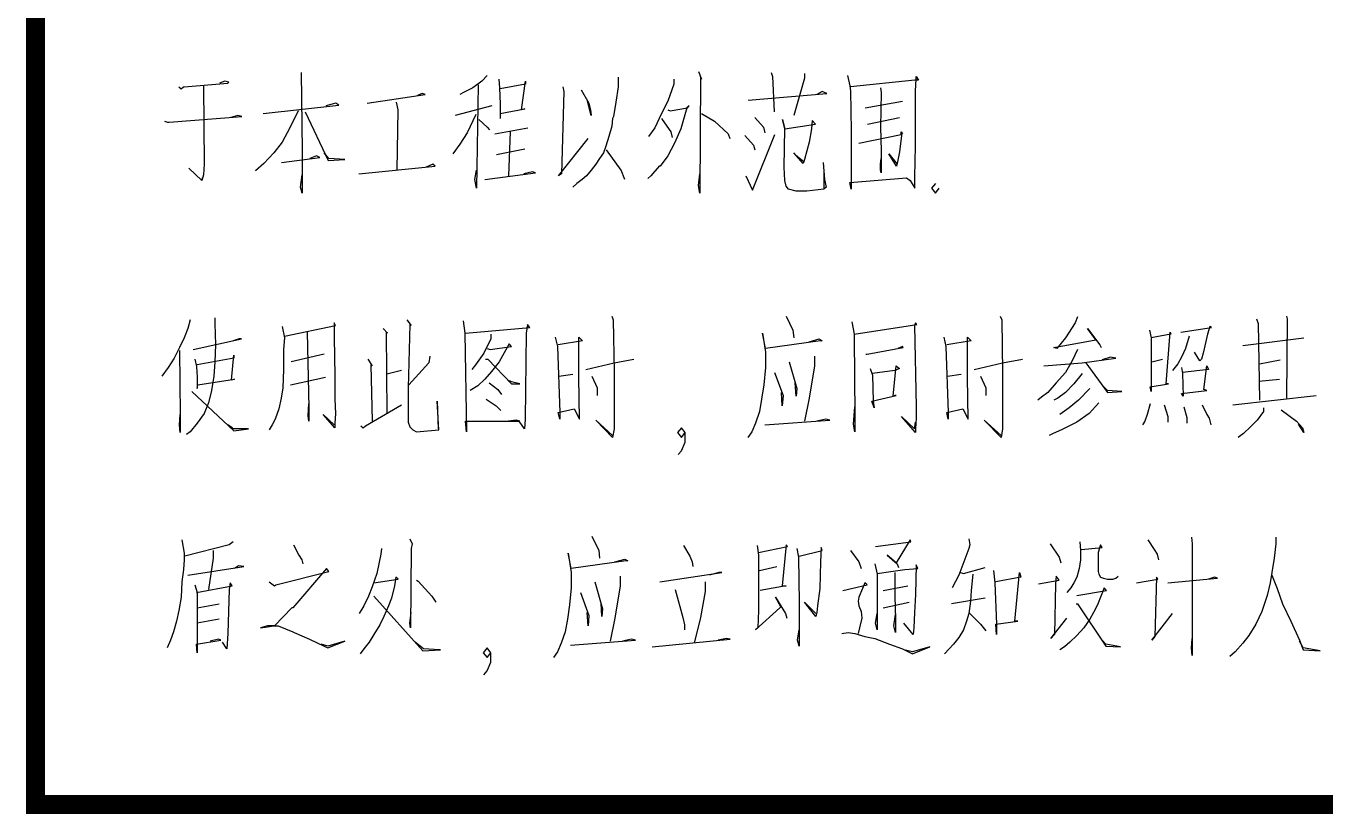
# Model space of a CAD drawing. Extents: x 12152 to 491505, y 111028 to 412681.
# Drawn here: x 227024 to 231132, y 196300 to 198793 of the extents above; entities that cross this region are included whole.
import ezdxf

# ---------------------------------------------------------------- set-up
doc = ezdxf.new("R2010")
doc.units = 0
doc.header["$LTSCALE"] = 1000
doc.header["$MEASUREMENT"] = 0
doc.layers.add('PUB_TITLE', color=4, linetype='Continuous')

msp = doc.modelspace()

# ---------------------------------------------------------------- linework, layer by layer
at = {"layer": 'PUB_TITLE'}
for p, q in [((227652.7, 198618.1), (227635.7, 198612)), ((227664.8, 198615.1), (227652.7, 198618.1)), ((227662.3, 198612), (227664.8, 198615.1)), ((227894.5, 198645.3), (227897, 198397.4)), ((228465.4, 198618.1), (228436.4, 198596.9)), ((228482.3, 198636.2), (228465.4, 198618.1)), ((228518.6, 198624.1), (228521, 198596.9)), ((228591.2, 198527.4), (228603.3, 198618.1)), ((228603.3, 198618.1), (228603.3, 198609)), ((228896, 198630.2), (228896, 198606)), ((229072.6, 198624.1), (229072.6, 198609)), ((229150, 198648.3), (229159.6, 198624.1)), ((229157.2, 198633.2), (229154.8, 198264.3)), ((229159.6, 198624.1), (229157.2, 198633.2)), ((229379.8, 198645.3), (229384.6, 198633.2)), ((229384.6, 198633.2), (229389.4, 198521.3)), ((229486.2, 198627.2), (229452.3, 198509.2)), ((229486.2, 198642.3), (229486.2, 198627.2)), ((229621.6, 198636.2), (229628.9, 198603)), ((229834.5, 198621.1), (229631.3, 198600)), ((229846.6, 198621.1), (229834.5, 198621.1)), ((229836.9, 198587.9), (229839.3, 198624.1)), ((229839.3, 198633.2), (229846.6, 198621.1)), ((229839.3, 198624.1), (229839.3, 198633.2)), ((227507.5, 198600), (227514.8, 198593.9)), ((227514.8, 198593.9), (227522, 198600)), ((227522, 198600), (227524.5, 198600)), ((227524.5, 198600), (227662.3, 198612)), ((227584.9, 198603), (227587.3, 198355)), ((228102.6, 198548.6), (228286.4, 198575.8)), ((228276.7, 198578.8), (228262.2, 198572.7)), ((228286.4, 198575.8), (228276.7, 198578.8)), ((228407.4, 198581.8), (228395.3, 198575.8)), ((228436.4, 198596.9), (228407.4, 198581.8)), ((228453.3, 198606), (228448.5, 198279.5)), ((228521, 198596.9), (228523.5, 198545.5)), ((228603.3, 198609), (228523.5, 198593.9)), ((228724.2, 198584.8), (228717, 198324.8)), ((228721.8, 198600), (228724.2, 198584.8)), ((228779.9, 198590.9), (228804.1, 198548.6)), ((228896, 198600), (228888.7, 198551.6)), ((228896, 198606), (228896, 198600)), ((229072.6, 198609), (229053.2, 198554.6)), ((229307.2, 198557.6), (229556.3, 198578.8)), ((229541.8, 198584.8), (229524.9, 198575.8)), ((229556.3, 198578.8), (229541.8, 198584.8)), ((229628.9, 198603), (229631.3, 198587.9)), ((229631.3, 198587.9), (229633.7, 198460.9)), ((229725.7, 198596.9), (229728.1, 198581.8)), ((229728.1, 198581.8), (229725.7, 198473)), ((229836.9, 198494.1), (229836.9, 198587.9)), ((227773.6, 198515.3), (228013.1, 198542.5)), ((228003.4, 198548.6), (227972, 198539.5)), ((228013.1, 198542.5), (228003.4, 198548.6)), ((228194.5, 198551.6), (228199.3, 198527.4)), ((228496.9, 198539.5), (228380.7, 198509.2)), ((228523.5, 198545.5), (228523.5, 198500.2)), ((228811.3, 198509.2), (228799.2, 198554.6)), ((228804.1, 198548.6), (228808.9, 198527.4)), ((228888.7, 198551.6), (228881.5, 198506.2)), ((229053.2, 198554.6), (229033.8, 198515.3)), ((229060.5, 198524.4), (229116.1, 198533.4)), ((229113.7, 198533.4), (229094.3, 198466.9)), ((229120.9, 198539.5), (229113.7, 198533.4)), ((229116.1, 198533.4), (229120.9, 198539.5)), ((229677.3, 198533.4), (229795.8, 198554.6)), ((227476.1, 198488.1), (227705.9, 198506.2)), ((227693.8, 198509.2), (227672, 198503.2)), ((227705.9, 198506.2), (227693.8, 198509.2)), ((227884.9, 198524.4), (227858.3, 198469.9)), ((227906.6, 198521.3), (227979.2, 198367.1)), ((228199.3, 198527.4), (228196.9, 198336.9)), ((228446.1, 198512.3), (228419.4, 198454.8)), ((228455.7, 198497.2), (228482.3, 198473)), ((228523.5, 198515.3), (228600.9, 198530.4)), ((228600.9, 198530.4), (228591.2, 198527.4)), ((228808.9, 198527.4), (228811.3, 198509.2)), ((228879, 198500.2), (228876.6, 198476)), ((228881.5, 198506.2), (228879, 198500.2)), ((229033.8, 198515.3), (229012.1, 198469.9)), ((229033.8, 198500.2), (229050.8, 198476)), ((229053.2, 198527.4), (229060.5, 198524.4)), ((229159.6, 198515.3), (229200.8, 198491.1)), ((229329, 198503.2), (229355.6, 198473)), ((229416, 198497.2), (229423.3, 198466.9)), ((229423.3, 198466.9), (229416, 198497.2)), ((229510.4, 198494.1), (229508, 198466.9)), ((229520, 198482), (229510.4, 198494.1)), ((229684.5, 198482), (229786.1, 198503.2)), ((229836.9, 198412.5), (229836.9, 198494.1)), ((227461.6, 198491.1), (227471.2, 198488.1)), ((227471.2, 198488.1), (227476.1, 198488.1)), ((227858.3, 198469.9), (227834.1, 198424.6)), ((228419.4, 198454.8), (228395.3, 198418.5)), ((228482.3, 198473), (228489.6, 198463.9)), ((228506.5, 198451.8), (228610.5, 198469.9)), ((228554.9, 198457.8), (228550.1, 198318.8)), ((228876.6, 198476), (228866.9, 198442.7)), ((229012.1, 198469.9), (228992.7, 198442.7)), ((229050.8, 198476), (229062.9, 198457.8)), ((229062.9, 198457.8), (229067.7, 198439.7)), ((229094.3, 198466.9), (229075, 198421.6)), ((229200.8, 198491.1), (229244.3, 198451.8)), ((229244.3, 198451.8), (229249.1, 198436.7)), ((229355.6, 198473), (229360.4, 198454.8)), ((229420.9, 198346), (229423.3, 198466.9)), ((229423.3, 198466.9), (229520, 198482)), ((229508, 198466.9), (229500.7, 198424.6)), ((229633.7, 198460.9), (229633.7, 198367.1)), ((229725.7, 198473), (229728.1, 198397.4)), ((229793.4, 198454.8), (229786.1, 198394.3)), ((229791, 198457.8), (229795.8, 198451.8)), ((229791, 198448.8), (229791, 198457.8)), ((229795.8, 198451.8), (229793.4, 198454.8)), ((227834.1, 198424.6), (227807.5, 198391.3)), ((228395.3, 198418.5), (228373.5, 198388.3)), ((228707.3, 198318.8), (228801.6, 198436.7)), ((228857.3, 198412.5), (228850, 198391.3)), ((228866.9, 198442.7), (228857.3, 198412.5)), ((229075, 198421.6), (229053.2, 198382.3)), ((229297.5, 198445.8), (229324.1, 198415.5)), ((229321.7, 198273.4), (229391.8, 198448.8)), ((229324.1, 198415.5), (229329, 198400.4)), ((229500.7, 198424.6), (229486.2, 198370.2)), ((229657.9, 198421.6), (229791, 198448.8)), ((229834.5, 198315.7), (229836.9, 198412.5)), ((227807.5, 198391.3), (227776, 198358.1)), ((227831.7, 198361.1), (227952.6, 198376.2)), ((227897, 198397.4), (227897, 198264.3)), ((227942.9, 198382.3), (227921.2, 198373.2)), ((227952.6, 198376.2), (227942.9, 198382.3)), ((227981.6, 198373.2), (227967.1, 198391.3)), ((227979.2, 198367.1), (228032.4, 198370.2)), ((228032.4, 198370.2), (227981.6, 198373.2)), ((228600.9, 198403.4), (228511.4, 198385.3)), ((228837.9, 198373.2), (228825.8, 198355)), ((228850, 198391.3), (228837.9, 198373.2)), ((228905.6, 198336.9), (228859.7, 198400.4)), ((229053.2, 198382.3), (229029, 198349)), ((229481.3, 198358.1), (229452.3, 198391.3)), ((229457.2, 198385.3), (229483.8, 198364.1)), ((229486.2, 198370.2), (229481.3, 198358.1)), ((229725.7, 198355), (229728.1, 198373.2)), ((229728.1, 198397.4), (229728.1, 198327.8)), ((229752.3, 198388.3), (229778.9, 198355)), ((229776.4, 198349), (229752.3, 198388.3)), ((229786.1, 198394.3), (229778.9, 198358.1)), ((227539, 198342.9), (227580.1, 198303.6)), ((227580.1, 198303.6), (227539, 198342.9)), ((227587.3, 198355), (227584.9, 198321.8)), ((227776, 198358.1), (227749.4, 198333.9)), ((228076, 198324.8), (228317.9, 198349)), ((228310.6, 198355), (228288.8, 198346)), ((228317.9, 198349), (228310.6, 198355)), ((228443.6, 198306.7), (228448.5, 198336.9)), ((228475.1, 198306.7), (228634.7, 198327.8)), ((228625.1, 198330.9), (228598.4, 198324.8)), ((228634.7, 198327.8), (228625.1, 198330.9)), ((228811.3, 198336.9), (228796.8, 198318.8)), ((228825.8, 198355), (228811.3, 198336.9)), ((228917.7, 198306.7), (228905.6, 198336.9)), ((229026.6, 198349), (229000, 198318.8)), ((229029, 198349), (229026.6, 198349)), ((229423.3, 198303.6), (229420.9, 198346)), ((229544.2, 198361.1), (229549.1, 198306.7)), ((229546.7, 198330.9), (229546.7, 198279.5)), ((229633.7, 198367.1), (229633.7, 198276.4)), ((229725.7, 198336.9), (229725.7, 198355)), ((229728.1, 198327.8), (229725.7, 198336.9)), ((229778.9, 198358.1), (229776.4, 198349)), ((227584.9, 198321.8), (227580.1, 198303.6)), ((227580.1, 198303.6), (227582.5, 198312.7)), ((227892.1, 198282.5), (227897, 198321.8)), ((228448.5, 198279.5), (228443.6, 198306.7)), ((228717, 198324.8), (228707.3, 198318.8)), ((228765.4, 198294.6), (228753.3, 198282.5)), ((228782.3, 198306.7), (228765.4, 198294.6)), ((228796.8, 198318.8), (228782.3, 198306.7)), ((229000, 198318.8), (228990.3, 198309.7)), ((229150, 198288.5), (229154.8, 198324.8)), ((229154.8, 198264.3), (229150, 198288.5)), ((229299.9, 198318.8), (229321.7, 198273.4)), ((229428.1, 198285.5), (229423.3, 198303.6)), ((229549.1, 198306.7), (229553.9, 198282.5)), ((229628.9, 198297.6), (229807.9, 198312.7)), ((229633.7, 198276.4), (229628.9, 198297.6)), ((229807.9, 198312.7), (229820, 198303.6)), ((229820, 198303.6), (229834.5, 198279.5)), ((229834.5, 198279.5), (229834.5, 198315.7)), ((229899.5, 198293.9), (229887.7, 198279.1)), ((227897, 198264.3), (227892.1, 198282.5)), ((229435.4, 198276.4), (229428.1, 198285.5)), ((229459.6, 198270.4), (229435.4, 198276.4)), ((229493.4, 198270.4), (229459.6, 198270.4)), ((229546.7, 198276.4), (229493.4, 198270.4)), ((229553.9, 198282.5), (229546.7, 198276.4)), ((229887.7, 198279.1), (229899.5, 198264.3)), ((229899.5, 198264.3), (229911.3, 198279.1)), ((228876.1, 197875.3), (228880.9, 197863.3)), ((229427.6, 197875.3), (229449.3, 197830)), ((230104.9, 197875.3), (230109.7, 197863.3)), ((231009.5, 197875.3), (231011.9, 197866.3)), ((227536, 197836), (227523.9, 197805.8)), ((227543.2, 197863.3), (227536, 197836)), ((227620.6, 197869.3), (227620.6, 197851.2)), ((227620.6, 197851.2), (227623.1, 197784.6)), ((227833.5, 197842.1), (227840.8, 197805.8)), ((227840.8, 197811.9), (228002.8, 197845.1)), ((227998, 197854.2), (227998, 197808.8)), ((228002.8, 197845.1), (227998, 197854.2)), ((228152.8, 197836), (228167.3, 197820.9)), ((228227.8, 197863.3), (228242.3, 197845.1)), ((228237.5, 197848.1), (228232.6, 197648.6)), ((228242.3, 197845.1), (228237.5, 197848.1)), ((228406.8, 197860.2), (228411.6, 197820.9)), ((228414, 197820.9), (228617.2, 197839.1)), ((228610, 197848.1), (228605.1, 197820.9)), ((228617.2, 197839.1), (228610, 197848.1)), ((228880.9, 197863.3), (228883.3, 197697)), ((229635.6, 197857.2), (229642.8, 197817.9)), ((229642.8, 197817.9), (229841.2, 197848.1)), ((229836.4, 197854.2), (229833.9, 197845.1)), ((229833.9, 197845.1), (229838.8, 197588.1)), ((229841.2, 197848.1), (229836.4, 197854.2)), ((230109.7, 197863.3), (230112.1, 197697)), ((230341.9, 197854.2), (230310.5, 197805.8)), ((230349.2, 197872.3), (230341.9, 197854.2)), ((230380.6, 197836), (230419.3, 197784.6)), ((230407.2, 197799.8), (230380.6, 197836)), ((230675.7, 197823.9), (230772.5, 197839.1)), ((230767.6, 197842.1), (230760.4, 197817.9)), ((230772.5, 197839.1), (230767.6, 197842.1)), ((230915.2, 197866.3), (230920, 197851.2)), ((230920, 197851.2), (230924.9, 197609.3)), ((231011.9, 197866.3), (231009.5, 197615.3)), ((227523.9, 197805.8), (227509.4, 197775.6)), ((227552.9, 197769.5), (227705.3, 197802.8)), ((227698.1, 197802.8), (227678.7, 197796.7)), ((227705.3, 197802.8), (227698.1, 197802.8)), ((227840.8, 197805.8), (227838.3, 197769.5)), ((227913.3, 197823.9), (227918.2, 197585.1)), ((227998, 197808.8), (228000.4, 197684.9)), ((228162.5, 197823.9), (228164.9, 197566.9)), ((228167.3, 197820.9), (228162.5, 197823.9)), ((228411.6, 197820.9), (228416.5, 197509.5)), ((228493.9, 197802.8), (228472.1, 197757.4)), ((228493.9, 197817.9), (228493.9, 197802.8)), ((228605.1, 197820.9), (228602.7, 197548.8)), ((228697.1, 197808.8), (228704.3, 197778.6)), ((228784.1, 197796.7), (228706.7, 197784.6)), ((228772, 197808.8), (228784.1, 197796.7)), ((228772, 197681.8), (228772, 197808.8)), ((229352.6, 197820.9), (229362.3, 197760.5)), ((229362.3, 197772.5), (229352.6, 197820.9)), ((229536.4, 197796.7), (229362.3, 197772.5)), ((229449.3, 197830), (229451.8, 197805.8)), ((229500.1, 197793.7), (229531.6, 197802.8)), ((229531.6, 197802.8), (229541.3, 197796.7)), ((229541.3, 197796.7), (229536.4, 197796.7)), ((229642.8, 197817.9), (229642.8, 197805.8)), ((229642.8, 197805.8), (229645.3, 197560.9)), ((229925.9, 197808.8), (229933.1, 197778.6)), ((230012.9, 197796.7), (229935.5, 197784.6)), ((230000.8, 197808.8), (230012.9, 197796.7)), ((230000.8, 197681.8), (230000.8, 197808.8)), ((230274.2, 197775.6), (230407.2, 197799.8)), ((230310.5, 197805.8), (230283.9, 197772.5)), ((230576.5, 197830), (230581.4, 197805.8)), ((230644.3, 197817.9), (230581.4, 197805.8)), ((230581.4, 197805.8), (230581.4, 197718.1)), ((230629.8, 197660.7), (230641.8, 197823.9)), ((230641.8, 197823.9), (230644.3, 197817.9)), ((230702.3, 197811.9), (230690.2, 197772.5)), ((230760.4, 197817.9), (230745.9, 197757.4)), ((230871.6, 197781.6), (231065.2, 197805.8)), ((227509.4, 197775.6), (227492.4, 197742.3)), ((227509.4, 197766.5), (227511.8, 197563.9)), ((227623.1, 197784.6), (227620.6, 197730.2)), ((227838.3, 197769.5), (227838.3, 197706)), ((227966.5, 197754.4), (227862.5, 197730.2)), ((228472.1, 197757.4), (228445.5, 197721.1)), ((228481.8, 197772.5), (228491.4, 197769.5)), ((228491.4, 197769.5), (228559.2, 197778.6)), ((228551.9, 197787.7), (228520.5, 197730.2)), ((228559.2, 197778.6), (228551.9, 197787.7)), ((228704.3, 197778.6), (228711.6, 197570)), ((229362.3, 197760.5), (229362.3, 197712.1)), ((229679.1, 197754.4), (229684, 197754.4)), ((229684, 197754.4), (229797.7, 197775.6)), ((229795.2, 197778.6), (229780.7, 197772.5)), ((229797.7, 197775.6), (229795.2, 197778.6)), ((229933.1, 197778.6), (229940.4, 197570)), ((230283.9, 197772.5), (230274.2, 197775.6)), ((230349.2, 197769.5), (230332.2, 197733.2)), ((230419.3, 197784.6), (230424.1, 197775.6)), ((230690.2, 197772.5), (230678.1, 197745.3)), ((230736.2, 197733.2), (230719.3, 197760.5)), ((230745.9, 197757.4), (230741, 197739.3)), ((227473.1, 197712.1), (227453.7, 197684.9)), ((227492.4, 197742.3), (227473.1, 197712.1)), ((227557.8, 197739.3), (227562.6, 197715.1)), ((227562.6, 197715.1), (227565, 197681.8)), ((227681.1, 197742.3), (227565, 197721.1)), ((227620.6, 197730.2), (227618.2, 197684.9)), ((227673.9, 197672.8), (227681.1, 197751.4)), ((227681.1, 197751.4), (227681.1, 197742.3)), ((228104.4, 197739.3), (228118.9, 197718.1)), ((228114.1, 197721.1), (228118.9, 197542.8)), ((228118.9, 197718.1), (228114.1, 197721.1)), ((228297.9, 197727.2), (228235, 197657.6)), ((228300.4, 197748.4), (228297.9, 197727.2)), ((228445.5, 197721.1), (228433.4, 197706)), ((228476.9, 197739.3), (228484.2, 197739.3)), ((228484.2, 197739.3), (228559.2, 197660.7)), ((228520.5, 197730.2), (228496.3, 197700)), ((228793.8, 197706), (228883.3, 197727.2)), ((228883.3, 197727.2), (228946.2, 197739.3)), ((229362.3, 197712.1), (229357.4, 197657.6)), ((229437.2, 197730.2), (229461.4, 197645.6)), ((229517.1, 197718.1), (229500.1, 197615.3)), ((229517.1, 197748.4), (229517.1, 197718.1)), ((229766.2, 197621.4), (229775.9, 197718.1)), ((229775.9, 197718.1), (229785.6, 197709.1)), ((230022.6, 197706), (230112.1, 197727.2)), ((230112.1, 197727.2), (230175, 197739.3)), ((230242.7, 197718.1), (230363.7, 197727.2)), ((230332.2, 197733.2), (230310.5, 197697)), ((230363.7, 197727.2), (230470.1, 197742.3)), ((230375.8, 197727.2), (230443.5, 197633.5)), ((230453.2, 197745.3), (230426.6, 197736.3)), ((230470.1, 197742.3), (230453.2, 197745.3)), ((230581.4, 197718.1), (230581.4, 197636.5)), ((230583.8, 197730.2), (230617.7, 197739.3)), ((230666, 197724.2), (230649.1, 197703)), ((230678.1, 197745.3), (230666, 197724.2)), ((230678.1, 197712.1), (230680.6, 197693.9)), ((230741, 197739.3), (230736.2, 197733.2)), ((230748.3, 197642.5), (230758, 197718.1)), ((230758, 197718.1), (230762.8, 197706)), ((230924.9, 197724.2), (230990.2, 197736.3)), ((227565, 197681.8), (227565, 197645.6)), ((227567.4, 197657.6), (227683.5, 197675.8)), ((227618.2, 197684.9), (227611, 197639.5)), ((227683.5, 197675.8), (227673.9, 197672.8)), ((227838.3, 197706), (227835.9, 197648.6)), ((227860.1, 197657.6), (227971.4, 197681.8)), ((228000.4, 197684.9), (228000.4, 197621.4)), ((228210.9, 197703), (228164.9, 197690.9)), ((228474.5, 197675.8), (228452.7, 197654.6)), ((228496.3, 197700), (228474.5, 197675.8)), ((228559.2, 197666.7), (228547.1, 197672.8)), ((228709.1, 197684.9), (228752.7, 197690.9)), ((228774.5, 197548.8), (228772, 197681.8)), ((228813.2, 197684.9), (228830.1, 197648.6)), ((228883.3, 197697), (228883.3, 197594.2)), ((229391.3, 197697), (229417.9, 197624.4)), ((229693.6, 197709.1), (229700.9, 197687.9)), ((229771, 197703), (229700.9, 197693.9)), ((229700.9, 197687.9), (229703.3, 197606.2)), ((229785.6, 197709.1), (229771, 197703)), ((229937.9, 197684.9), (229981.5, 197690.9)), ((230003.3, 197548.8), (230000.8, 197681.8)), ((230042, 197684.9), (230058.9, 197648.6)), ((230112.1, 197697), (230112.1, 197594.2)), ((230310.5, 197697), (230281.4, 197663.7)), ((230363.7, 197693.9), (230337.1, 197660.7)), ((230762.8, 197706), (230680.6, 197697)), ((230680.6, 197693.9), (230683, 197621.4)), ((230922.4, 197669.7), (230987.8, 197675.8)), ((227548.1, 197636.5), (227681.1, 197512.5)), ((227565, 197645.6), (227567.4, 197657.6)), ((227611, 197639.5), (227601.3, 197600.2)), ((227835.9, 197648.6), (227831.1, 197615.3)), ((228232.6, 197648.6), (228232.6, 197563.9)), ((228452.7, 197654.6), (228428.6, 197639.5)), ((228489, 197663.7), (228515.6, 197642.5)), ((228515.6, 197642.5), (228527.7, 197627.4)), ((228585.8, 197660.7), (228559.2, 197666.7)), ((228559.2, 197660.7), (228585.8, 197660.7)), ((228830.1, 197648.6), (228830.1, 197624.4)), ((229357.4, 197657.6), (229350.2, 197612.3)), ((229415.5, 197591.1), (229413, 197633.5)), ((229459, 197621.4), (229456.6, 197663.7)), ((229461.4, 197645.6), (229459, 197621.4)), ((230058.9, 197648.6), (230058.9, 197624.4)), ((230254.8, 197633.5), (230235.5, 197618.3)), ((230281.4, 197663.7), (230254.8, 197633.5)), ((230310.5, 197633.5), (230286.3, 197615.3)), ((230337.1, 197660.7), (230310.5, 197633.5)), ((230387.9, 197645.6), (230351.6, 197609.3)), ((230443.5, 197639.5), (230429, 197654.6)), ((230489.5, 197636.5), (230443.5, 197639.5)), ((230443.5, 197633.5), (230489.5, 197636.5)), ((230579, 197651.6), (230637, 197660.7)), ((230581.4, 197636.5), (230579, 197651.6)), ((230637, 197660.7), (230629.8, 197660.7)), ((230678.1, 197630.4), (230758, 197639.5)), ((230683, 197621.4), (230678.1, 197630.4)), ((230758, 197639.5), (230748.3, 197642.5)), ((227601.3, 197600.2), (227586.8, 197566.9)), ((227831.1, 197615.3), (227823.8, 197582.1)), ((227915.8, 197560.9), (227918.2, 197597.2)), ((228000.4, 197621.4), (228000.4, 197612.3)), ((228000.4, 197612.3), (228002.8, 197566.9)), ((228097.2, 197527.6), (228210.9, 197594.2)), ((228324.5, 197606.2), (228327, 197518.6)), ((228329.4, 197515.5), (228324.5, 197606.2)), ((228479.4, 197612.3), (228510.8, 197591.1)), ((228510.8, 197591.1), (228525.3, 197576)), ((228883.3, 197594.2), (228883.3, 197518.6)), ((229350.2, 197612.3), (229342.9, 197573)), ((229417.9, 197624.4), (229415.5, 197591.1)), ((229500.1, 197615.3), (229485.6, 197542.8)), ((229640.4, 197533.7), (229645.3, 197588.1)), ((229698.5, 197606.2), (229775.9, 197624.4)), ((229705.7, 197585.1), (229698.5, 197606.2)), ((229703.3, 197606.2), (229705.7, 197585.1)), ((229771, 197624.4), (229766.2, 197621.4)), ((229775.9, 197624.4), (229771, 197624.4)), ((229838.8, 197588.1), (229838.8, 197579)), ((230112.1, 197594.2), (230112.1, 197518.6)), ((230235.5, 197618.3), (230223.4, 197609.3)), ((230286.3, 197615.3), (230274.2, 197609.3)), ((230351.6, 197609.3), (230322.6, 197585.1)), ((230416.9, 197600.2), (230385.4, 197566.9)), ((230579, 197597.2), (230569.3, 197563.9)), ((230622.5, 197594.2), (230634.6, 197557.9)), ((230685.4, 197588.1), (230695.1, 197554.8)), ((230743.4, 197594.2), (230758, 197563.9)), ((230840.2, 197594.2), (231103.9, 197624.4)), ((227509.4, 197530.7), (227511.8, 197563.9)), ((227511.8, 197563.9), (227511.8, 197506.5)), ((227586.8, 197566.9), (227565, 197536.7)), ((227811.7, 197548.8), (227802.1, 197530.7)), ((227823.8, 197582.1), (227811.7, 197548.8)), ((227918.2, 197542.8), (227915.8, 197560.9)), ((227918.2, 197585.1), (227918.2, 197542.8)), ((227964.1, 197563.9), (227998, 197530.7)), ((228000.4, 197521.6), (227964.1, 197563.9)), ((228002.8, 197566.9), (228000.4, 197536.7)), ((228232.6, 197563.9), (228232.6, 197539.7)), ((228602.7, 197548.8), (228600.3, 197518.6)), ((228706.7, 197570), (228757.5, 197582.1)), ((228711.6, 197548.8), (228706.7, 197570)), ((228711.6, 197570), (228711.6, 197548.8)), ((228757.5, 197582.1), (228774.5, 197548.8)), ((229342.9, 197573), (229330.8, 197536.7)), ((229553.3, 197548.8), (229524.3, 197542.8)), ((229565.4, 197545.8), (229553.3, 197548.8)), ((229645.3, 197560.9), (229645.3, 197509.5)), ((229792.8, 197557.9), (229833.9, 197518.6)), ((229836.4, 197506.5), (229792.8, 197557.9)), ((229838.8, 197551.8), (229836.4, 197518.6)), ((229838.8, 197579), (229838.8, 197551.8)), ((229935.5, 197570), (229986.3, 197582.1)), ((229940.4, 197548.8), (229935.5, 197570)), ((229940.4, 197570), (229940.4, 197548.8)), ((229986.3, 197582.1), (230003.3, 197548.8)), ((230322.6, 197585.1), (230293.5, 197563.9)), ((230385.4, 197566.9), (230346.7, 197539.7)), ((230569.3, 197563.9), (230562, 197542.8)), ((230634.6, 197557.9), (230634.6, 197539.7)), ((230695.1, 197554.8), (230695.1, 197536.7)), ((230758, 197563.9), (230765.2, 197551.8)), ((230765.2, 197551.8), (230770.1, 197530.7)), ((230937, 197573), (230917.6, 197545.8)), ((230937, 197585.1), (230937, 197573)), ((230992.6, 197579), (231041, 197542.8)), ((227511.8, 197506.5), (227509.4, 197530.7)), ((227543.2, 197509.5), (227531.1, 197500.4)), ((227565, 197536.7), (227543.2, 197509.5)), ((227676.3, 197521.6), (227661.8, 197530.7)), ((227678.7, 197518.6), (227676.3, 197521.6)), ((227727.1, 197518.6), (227678.7, 197518.6)), ((227681.1, 197512.5), (227727.1, 197518.6)), ((227802.1, 197530.7), (227792.4, 197515.5)), ((228000.4, 197536.7), (228000.4, 197521.6)), ((228082.7, 197527.6), (228089.9, 197521.6)), ((228089.9, 197521.6), (228097.2, 197527.6)), ((228232.6, 197539.7), (228237.5, 197524.6)), ((228237.5, 197524.6), (228247.1, 197515.5)), ((228247.1, 197515.5), (228259.2, 197509.5)), ((228259.2, 197509.5), (228329.4, 197515.5)), ((228414, 197542.8), (228585.8, 197542.8)), ((228416.5, 197509.5), (228414, 197542.8)), ((228573.7, 197545.8), (228549.5, 197542.8)), ((228585.8, 197542.8), (228573.7, 197545.8)), ((228600.3, 197518.6), (228583.4, 197542.8)), ((228825.3, 197545.8), (228878.5, 197497.4)), ((228878.5, 197491.3), (228825.3, 197545.8)), ((228883.3, 197518.6), (228878.5, 197491.3)), ((229096.2, 197521.6), (229084.1, 197506.5)), ((229084.1, 197506.5), (229096.2, 197491.3)), ((229108.3, 197506.5), (229096.2, 197521.6)), ((229096.2, 197491.3), (229108.3, 197506.5)), ((229108.3, 197476.2), (229108.3, 197506.5)), ((229318.7, 197509.5), (229306.6, 197491.3)), ((229330.8, 197536.7), (229318.7, 197509.5)), ((229359.8, 197530.7), (229565.4, 197545.8)), ((229645.3, 197509.5), (229640.4, 197533.7)), ((229833.9, 197518.6), (229836.4, 197539.7)), ((229836.4, 197518.6), (229836.4, 197506.5)), ((230054.1, 197545.8), (230107.3, 197497.4)), ((230107.3, 197491.3), (230054.1, 197545.8)), ((230112.1, 197518.6), (230107.3, 197491.3)), ((230298.4, 197515.5), (230271.8, 197503.4)), ((230346.7, 197539.7), (230298.4, 197515.5)), ((230562, 197542.8), (230554.8, 197530.7)), ((230895.8, 197524.6), (230874.1, 197503.4)), ((230917.6, 197545.8), (230895.8, 197524.6)), ((231041, 197542.8), (231060.3, 197521.6)), ((231065.2, 197506.5), (231048.2, 197533.7)), ((231060.3, 197521.6), (231065.2, 197506.5)), ((229096.2, 197449), (229108.3, 197476.2)), ((230271.8, 197503.4), (230259.7, 197497.4)), ((230874.1, 197503.4), (230857.1, 197491.3)), ((229086.5, 197436.9), (229096.2, 197449)), ((228813.2, 197179.3), (228834.9, 197134)), ((227516.6, 197167.3), (227523.9, 197124.9)), ((227666.6, 197152.1), (227526.3, 197115.9)), ((227678.7, 197161.2), (227666.6, 197152.1)), ((227869.8, 197152.1), (227886.7, 197118.9)), ((228148, 197140), (228145.5, 197121.9)), ((228237.5, 197170.3), (228244.7, 197155.2)), ((228242.3, 197140), (228239.9, 196889.1)), ((228244.7, 197155.2), (228242.3, 197140)), ((229103.4, 197149.1), (229122.8, 197115.9)), ((229335.6, 197149.1), (229340.5, 197118.9)), ((229340.5, 197127.9), (229432.4, 197146.1)), ((229427.6, 197152.1), (229415.5, 197022.1)), ((229432.4, 197146.1), (229427.6, 197152.1)), ((229461.4, 197140), (229466.3, 197112.8)), ((229538.8, 197143.1), (229536.4, 197097.7)), ((229541.3, 197134), (229538.8, 197143.1)), ((229710.6, 197146.1), (229821.8, 197161.2)), ((229819.4, 197167.3), (229775.9, 197094.7)), ((229821.8, 197161.2), (229819.4, 197167.3)), ((230005.7, 197140), (229974.2, 197055.4)), ((230005.7, 197170.3), (230008.1, 197152.1)), ((230008.1, 197152.1), (230005.7, 197140)), ((230262.1, 197155.2), (230291.1, 197112.8)), ((230356.4, 197161.2), (230358.8, 197134)), ((230361.3, 197137), (230426.6, 197143.1)), ((230421.7, 197152.1), (230414.5, 197127.9)), ((230426.6, 197143.1), (230421.7, 197152.1)), ((230571.7, 197167.3), (230591.1, 197137)), ((230591.1, 197137), (230600.7, 197121.9)), ((230709.6, 197176.3), (230712, 197155.2)), ((230712, 197155.2), (230712, 196801.4)), ((230975.7, 197155.2), (230970.8, 197109.8)), ((230975.7, 197176.3), (230975.7, 197155.2)), ((227523.9, 197103.8), (227521.5, 197073.5)), ((227523.9, 197124.9), (227523.9, 197103.8)), ((227615.8, 197109.8), (227601.3, 197010)), ((227615.8, 197134), (227615.8, 197109.8)), ((227886.7, 197118.9), (227896.4, 197103.8)), ((227896.4, 197103.8), (227898.8, 197091.7)), ((228145.5, 197121.9), (228133.5, 197061.4)), ((228738.2, 197124.9), (228747.9, 197064.5)), ((228747.9, 197076.5), (228738.2, 197124.9)), ((228922, 197100.7), (228747.9, 197076.5)), ((228834.9, 197134), (228837.4, 197109.8)), ((228885.7, 197097.7), (228917.2, 197106.8)), ((228917.2, 197106.8), (228926.9, 197100.7)), ((228926.9, 197100.7), (228922, 197100.7)), ((229122.8, 197115.9), (229130, 197097.7)), ((229130, 197097.7), (229132.5, 197082.6)), ((229340.5, 197118.9), (229340.5, 197028.2)), ((229466.3, 197112.8), (229468.7, 196967.7)), ((229468.7, 197115.9), (229541.3, 197134)), ((229536.4, 197097.7), (229534, 197013.1)), ((229630.7, 197134), (229657.4, 197097.7)), ((229657.4, 197097.7), (229664.6, 197076.5)), ((229746.9, 197118.9), (229778.3, 197091.7)), ((229775.9, 197094.7), (229746.9, 197118.9)), ((230291.1, 197112.8), (230295.9, 197094.7)), ((230358.8, 197103.8), (230354, 197076.5)), ((230358.8, 197134), (230358.8, 197103.8)), ((230414.5, 197127.9), (230414.5, 197106.8)), ((230414.5, 197106.8), (230414.5, 197088.6)), ((230600.7, 197121.9), (230605.6, 197103.8)), ((230970.8, 197109.8), (230963.6, 197064.5)), ((227521.5, 197073.5), (227516.6, 197034.2)), ((227536, 197055.4), (227712.6, 197082.6)), ((227695.6, 197085.6), (227683.5, 197076.5)), ((227712.6, 197082.6), (227695.6, 197085.6)), ((227814.2, 197025.1), (227981.1, 197067.5)), ((227973.8, 197076.5), (227867.4, 196952.6)), ((227981.1, 197067.5), (227973.8, 197076.5)), ((228133.5, 197061.4), (228118.9, 197019.1)), ((228747.9, 197064.5), (228747.9, 197016.1)), ((229028.4, 197034.2), (229224.4, 197064.5)), ((229214.7, 197064.5), (229185.7, 197055.4)), ((229224.4, 197064.5), (229214.7, 197064.5)), ((229342.9, 197070.5), (229398.5, 197082.6)), ((229708.2, 197091.7), (229715.4, 197058.4)), ((229715.4, 197061.4), (229759, 197067.5)), ((229715.4, 197058.4), (229715.4, 196922.3)), ((229759, 197067.5), (229802.5, 197073.5)), ((229771, 197064.5), (229771, 196988.9)), ((229778.3, 197091.7), (229783.1, 197079.6)), ((229802.5, 197073.5), (229843.6, 197076.5)), ((229838.8, 197088.6), (229836.4, 196994.9)), ((229843.6, 197076.5), (229838.8, 197088.6)), ((229974.2, 197055.4), (229952.5, 197016.1)), ((229979.1, 197064.5), (229988.7, 197061.4)), ((229988.7, 197061.4), (230056.5, 197079.6)), ((230017.8, 197058.4), (230012.9, 197007)), ((230083.1, 197070.5), (230087.9, 197031.2)), ((230150.8, 196910.2), (230165.3, 197064.5)), ((230165.3, 197064.5), (230170.2, 197049.3)), ((230354, 197076.5), (230346.7, 197049.3)), ((230414.5, 197088.6), (230414.5, 197067.5)), ((230414.5, 197067.5), (230416.9, 197058.4)), ((230416.9, 197058.4), (230421.7, 197049.3)), ((230963.6, 197064.5), (230958.7, 197031.2)), ((230963.6, 197055.4), (230980.5, 197013.1)), ((227516.6, 197034.2), (227514.2, 196985.8)), ((227557.8, 197025.1), (227565, 197001)), ((227562.6, 197001), (227676.3, 197022.1)), ((227669, 197031.2), (227666.6, 197010)), ((227676.3, 197022.1), (227669, 197031.2)), ((227792.4, 197034.2), (227809.3, 197022.1)), ((227809.3, 197022.1), (227814.2, 197025.1)), ((228118.9, 197019.1), (228106.8, 196988.9)), ((228123.8, 197031.2), (228201.2, 197043.3)), ((228189.1, 197022.1), (228179.4, 196982.8)), ((228193.9, 197049.3), (228189.1, 197022.1)), ((228201.2, 197043.3), (228193.9, 197049.3)), ((228259.2, 197040.3), (228264.1, 197037.2)), ((228264.1, 197037.2), (228307.6, 196988.9)), ((228747.9, 197016.1), (228743, 196961.6)), ((228822.8, 197034.2), (228847, 196949.6)), ((228902.7, 197022.1), (228885.7, 196919.3)), ((228902.7, 197052.4), (228902.7, 197022.1)), ((229171.2, 197034.2), (229171.2, 197004)), ((229340.5, 197028.2), (229340.5, 196952.6)), ((229427.6, 197022.1), (229345.3, 197007)), ((229415.5, 197022.1), (229427.6, 197022.1)), ((229534, 197013.1), (229526.7, 196958.6)), ((229606.6, 197007), (229684, 197025.1)), ((229669.5, 197013.1), (229657.4, 196985.8)), ((229676.7, 197031.2), (229669.5, 197013.1)), ((229684, 197025.1), (229676.7, 197031.2)), ((229734.8, 197007), (229812.2, 197022.1)), ((230087.9, 197031.2), (230092.8, 196901.2)), ((230170.2, 197049.3), (230090.3, 197034.2)), ((230225.8, 197028.2), (230291.1, 197040.3)), ((230279, 197028.2), (230276.6, 196867.9)), ((230281.4, 197052.4), (230279, 197028.2)), ((230291.1, 197040.3), (230281.4, 197052.4)), ((230327.4, 197016.1), (230315.3, 197001)), ((230337.1, 197031.2), (230327.4, 197016.1)), ((230346.7, 197049.3), (230337.1, 197031.2)), ((230421.7, 197049.3), (230431.4, 197046.3)), ((230433.8, 197016.1), (230424.1, 196991.9)), ((230431.4, 197046.3), (230443.5, 197043.3)), ((230441.1, 197007), (230433.8, 197016.1)), ((230443.5, 197043.3), (230460.4, 197043.3)), ((230460.4, 197043.3), (230470.1, 197046.3)), ((230470.1, 197046.3), (230477.4, 197052.4)), ((230535.4, 197031.2), (230603.1, 197043.3)), ((230598.3, 197049.3), (230593.5, 196861.9)), ((230603.1, 197043.3), (230598.3, 197049.3)), ((230634.6, 197031.2), (230791.8, 197046.3)), ((230782.1, 197049.3), (230762.8, 197043.3)), ((230791.8, 197046.3), (230782.1, 197049.3)), ((230958.7, 197031.2), (230949, 196991.9)), ((230980.5, 197013.1), (230997.4, 196964.7)), ((227514.2, 196985.8), (227507, 196943.5)), ((227565, 197001), (227565, 196810.5)), ((227666.6, 197010), (227661.8, 196870.9)), ((228106.8, 196988.9), (228092.3, 196958.6)), ((228123.8, 196988.9), (228278.6, 196816.5)), ((228179.4, 196982.8), (228169.7, 196958.6)), ((228307.6, 196988.9), (228319.7, 196970.7)), ((228776.9, 197001), (228803.5, 196928.4)), ((229076.8, 197010), (229101, 196922.3)), ((229171.2, 197004), (229156.6, 196922.3)), ((229393.7, 196985.8), (229425.1, 196934.4)), ((229410.6, 196955.6), (229393.7, 196985.8)), ((229657.4, 196985.8), (229654.9, 196973.7)), ((229654.9, 196973.7), (229657.4, 196958.6)), ((229771, 196988.9), (229773.5, 196916.3)), ((229836.4, 196994.9), (229833.9, 196937.5)), ((230056.5, 196982.8), (229950, 196964.7)), ((230010.5, 196973.7), (230005.7, 196934.4)), ((230012.9, 197007), (230010.5, 196973.7)), ((230346.7, 196991.9), (230441.1, 197007)), ((230424.1, 196991.9), (230412.1, 196961.6)), ((230949, 196991.9), (230932.1, 196940.5)), ((227507, 196943.5), (227499.7, 196910.2)), ((227565, 196952.6), (227635.2, 196964.7)), ((227865, 196952.6), (227809.3, 196895.1)), ((227867.4, 196952.6), (227865, 196952.6)), ((228092.3, 196958.6), (228077.8, 196934.4)), ((228169.7, 196958.6), (228155.2, 196925.4)), ((228237.5, 196904.2), (228242.3, 196937.5)), ((228743, 196961.6), (228735.8, 196916.3)), ((228801.1, 196895.1), (228798.6, 196937.5)), ((228844.6, 196925.4), (228842.2, 196967.7)), ((228847, 196949.6), (228844.6, 196925.4)), ((229330.8, 196883), (229408.2, 196952.6)), ((229340.5, 196943.5), (229338.1, 196889.1)), ((229340.5, 196952.6), (229340.5, 196943.5)), ((229408.2, 196952.6), (229410.6, 196955.6)), ((229425.1, 196934.4), (229430, 196919.3)), ((229468.7, 196967.7), (229468.7, 196958.6)), ((229468.7, 196958.6), (229468.7, 196831.6)), ((229485.6, 196970.7), (229521.9, 196934.4)), ((229521.9, 196925.4), (229485.6, 196970.7)), ((229524.3, 196937.5), (229521.9, 196925.4)), ((229526.7, 196958.6), (229524.3, 196937.5)), ((229657.4, 196958.6), (229664.6, 196940.5)), ((229664.6, 196940.5), (229667, 196919.3)), ((229710.6, 196904.2), (229715.4, 196934.4)), ((229734.8, 196952.6), (229817, 196970.7)), ((229768.6, 196895.1), (229773.5, 196931.4)), ((229833.9, 196937.5), (229831.5, 196889.1)), ((230005.7, 196934.4), (229998.4, 196910.2)), ((230005.7, 196937.5), (230042, 196901.2)), ((230344.3, 196964.7), (230349.2, 196964.7)), ((230349.2, 196964.7), (230438.7, 196831.6)), ((230400, 196937.5), (230387.9, 196916.3)), ((230412.1, 196961.6), (230400, 196937.5)), ((230583.8, 196849.8), (230649.1, 196934.4)), ((230932.1, 196940.5), (230912.8, 196901.2)), ((230997.4, 196964.7), (231024, 196910.2)), ((227499.7, 196910.2), (227490, 196877)), ((227635.2, 196916.3), (227565, 196904.2)), ((227787.5, 196895.1), (227765.8, 196889.1)), ((227765.8, 196889.1), (227787.5, 196892.1)), ((227787.5, 196892.1), (227806.9, 196895.1)), ((227809.3, 196895.1), (227787.5, 196895.1)), ((227806.9, 196895.1), (227821.4, 196895.1)), ((227821.4, 196895.1), (227867.4, 196877)), ((228143.1, 196898.2), (228123.8, 196867.9)), ((228155.2, 196925.4), (228143.1, 196898.2)), ((228239.9, 196889.1), (228237.5, 196904.2)), ((228735.8, 196916.3), (228728.5, 196877)), ((228803.5, 196928.4), (228801.1, 196895.1)), ((228885.7, 196919.3), (228871.2, 196846.8)), ((229101, 196922.3), (229105.8, 196898.2)), ((229105.8, 196898.2), (229105.8, 196883)), ((229156.6, 196922.3), (229137.3, 196840.7)), ((229667, 196919.3), (229659.8, 196889.1)), ((229715.4, 196883), (229710.6, 196904.2)), ((229715.4, 196922.3), (229715.4, 196883)), ((229773.5, 196874), (229768.6, 196895.1)), ((229773.5, 196916.3), (229773.5, 196913.3)), ((229773.5, 196913.3), (229773.5, 196874)), ((229829.1, 196867.9), (229800.1, 196904.2)), ((229998.4, 196910.2), (229988.7, 196883)), ((230042, 196901.2), (230058.9, 196880)), ((230090.3, 196901.2), (230160.5, 196910.2)), ((230092.8, 196867.9), (230090.3, 196901.2)), ((230092.8, 196901.2), (230092.8, 196867.9)), ((230160.5, 196910.2), (230150.8, 196910.2)), ((230264.5, 196855.8), (230315.3, 196919.3)), ((230387.9, 196916.3), (230368.5, 196889.1)), ((230912.8, 196901.2), (230891, 196864.9)), ((231024, 196910.2), (231050.6, 196849.8)), ((227480.3, 196849.8), (227470.7, 196825.6)), ((227490, 196877), (227480.3, 196849.8)), ((227562.6, 196837.7), (227640, 196849.8)), ((227632.7, 196852.8), (227606.1, 196846.8)), ((227640, 196849.8), (227632.7, 196852.8)), ((227661.8, 196870.9), (227659.3, 196822.6)), ((227867.4, 196877), (227872.2, 196874)), ((227872.2, 196874), (227920.6, 196852.8)), ((227920.6, 196852.8), (227966.5, 196831.6)), ((228123.8, 196867.9), (228109.3, 196843.7)), ((228728.5, 196877), (228716.4, 196840.7)), ((228745.4, 196834.7), (228951, 196849.8)), ((228938.9, 196852.8), (228909.9, 196846.8)), ((228951, 196849.8), (228938.9, 196852.8)), ((229004.3, 196828.6), (229251, 196852.8)), ((229238.9, 196855.8), (229212.3, 196849.8)), ((229251, 196852.8), (229238.9, 196855.8)), ((229338.1, 196889.1), (229330.8, 196883)), ((229463.8, 196849.8), (229468.7, 196883)), ((229468.7, 196831.6), (229463.8, 196849.8)), ((229604.1, 196870.9), (229623.5, 196874)), ((229623.5, 196874), (229645.3, 196870.9)), ((229645.3, 196870.9), (229676.7, 196861.9)), ((229659.8, 196889.1), (229654.9, 196870.9)), ((229676.7, 196861.9), (229708.2, 196855.8)), ((229708.2, 196855.8), (229754.1, 196837.7)), ((229831.5, 196889.1), (229829.1, 196867.9)), ((229974.2, 196858.8), (229957.3, 196837.7)), ((229988.7, 196883), (229974.2, 196858.8)), ((230276.6, 196867.9), (230264.5, 196855.8)), ((230346.7, 196864.9), (230325, 196843.7)), ((230368.5, 196889.1), (230346.7, 196864.9)), ((230438.7, 196837.7), (230426.6, 196849.8)), ((230593.5, 196861.9), (230583.8, 196849.8)), ((230709.6, 196825.6), (230712, 196855.8)), ((230891, 196864.9), (230871.6, 196840.7)), ((231050.6, 196849.8), (231062.7, 196819.5)), ((227565, 196810.5), (227562.6, 196837.7)), ((227659.3, 196822.6), (227644.8, 196843.7)), ((227978.6, 196831.6), (227956.9, 196837.7)), ((227966.5, 196831.6), (227978.6, 196825.6)), ((228031.9, 196846.8), (227978.6, 196831.6)), ((227978.6, 196825.6), (228031.9, 196846.8)), ((228092.3, 196822.6), (228080.2, 196807.4)), ((228109.3, 196843.7), (228092.3, 196822.6)), ((228281, 196822.6), (228254.4, 196843.7)), ((228278.6, 196816.5), (228334.2, 196819.5)), ((228331.8, 196819.5), (228281, 196822.6)), ((228334.2, 196819.5), (228331.8, 196819.5)), ((228481.8, 196825.6), (228469.7, 196810.5)), ((228469.7, 196810.5), (228481.8, 196795.3)), ((228493.9, 196810.5), (228481.8, 196825.6)), ((228481.8, 196795.3), (228493.9, 196810.5)), ((228493.9, 196780.2), (228493.9, 196810.5)), ((228704.3, 196813.5), (228692.2, 196795.3)), ((228716.4, 196840.7), (228704.3, 196813.5)), ((229754.1, 196837.7), (229795.2, 196822.6)), ((229795.2, 196822.6), (229826.7, 196807.4)), ((229826.7, 196813.5), (229800.1, 196819.5)), ((229882.3, 196828.6), (229826.7, 196813.5)), ((229826.7, 196807.4), (229882.3, 196828.6)), ((229942.8, 196822.6), (229928.3, 196807.4)), ((229957.3, 196837.7), (229942.8, 196822.6)), ((230308, 196828.6), (230293.5, 196819.5)), ((230325, 196843.7), (230308, 196828.6)), ((230484.6, 196828.6), (230438.7, 196837.7)), ((230438.7, 196831.6), (230484.6, 196828.6)), ((230712, 196801.4), (230709.6, 196825.6)), ((230847.5, 196813.5), (230830.5, 196798.4)), ((230871.6, 196840.7), (230847.5, 196813.5)), ((231062.7, 196825.6), (231050.6, 196846.8)), ((231116, 196816.5), (231062.7, 196825.6)), ((231062.7, 196819.5), (231116, 196816.5)), ((228481.8, 196753), (228493.9, 196780.2)), ((228472.1, 196740.9), (228481.8, 196753))]:
    msp.add_line(p, q, dxfattribs=at)
at = {"layer": 'PUB_TITLE', "const_width": 60}
msp.add_lwpolyline([(235453.8, 196330.3), (235438.5, 217931.8), (227053.8, 217930.3), (227053.8, 196330.3)], close=True, dxfattribs=at)

doc.saveas('drawing.dxf')
